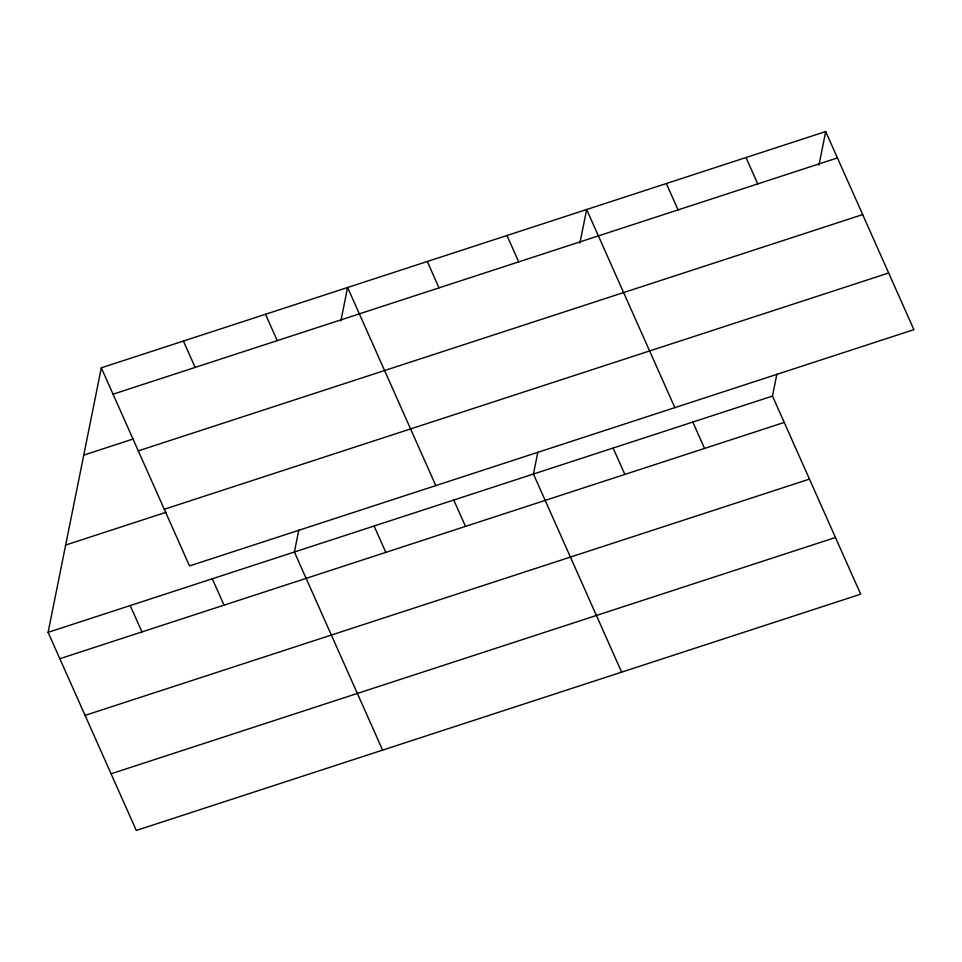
<?xml version="1.0" encoding="UTF-8"?>
<svg xmlns="http://www.w3.org/2000/svg" width="962" height="962" viewBox="0 0 962 962"><rect width="100%" height="100%" fill="white"/><g stroke="black" fill="none" stroke-linecap="round" stroke-linejoin="round"><path stroke-width="1.44" d="M776.875 374.242L772.486 396.067L860.689 594.179L136.303 830.447L48.1 632.335L101.311 367.821L825.697 131.553L913.9 329.665L189.514 565.933L101.311 367.821M298.785 530.182L294.396 552.008L382.599 750.119M340.873 320.947L347.595 287.482L435.81 485.606M537.83 452.212L533.441 474.038L621.644 672.149M579.918 242.977L586.652 209.524L674.855 407.635M818.963 165.019L825.697 131.553M113.047 394.192L837.433 157.924M83.754 455.11L133.297 438.949M138.287 450.865L862.673 214.598M164.286 509.259L888.672 272.992M65.656 545.045L166.161 512.265M48.1 632.335L772.486 396.067M59.836 658.705L784.222 422.438M85.077 715.379L809.463 479.112M111.075 773.773L835.461 537.505M746.007 157.54L757.755 183.91M666.329 183.526L678.078 209.908M692.808 422.053L704.545 448.436M613.119 448.051L624.867 474.422M506.962 235.51L518.71 261.88M427.284 261.496L439.021 287.866M453.751 500.024L465.5 526.394M374.074 526.01L385.81 552.392M265.5 314.261L277.248 340.632M183.405 341.041L195.154 367.412M212.289 578.775L224.038 605.158M130.195 605.555L141.943 631.926"/></g></svg>
